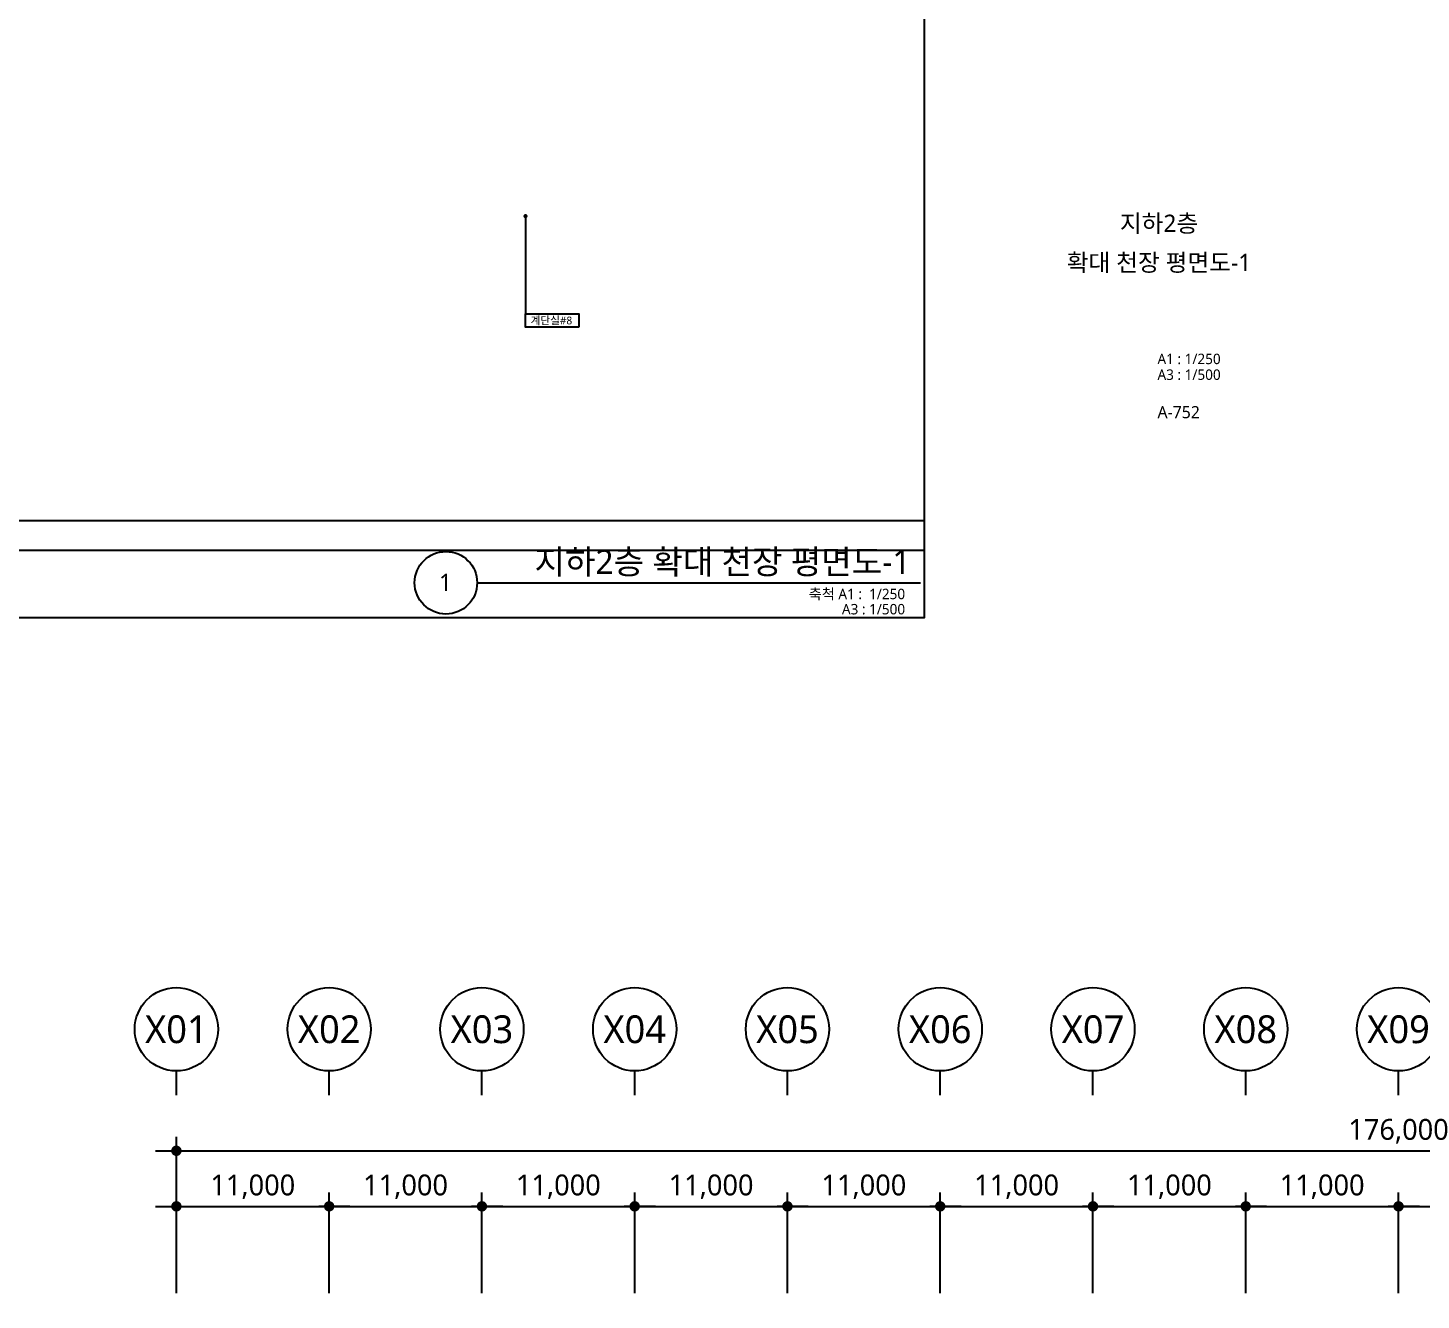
# Model space of a CAD drawing. Header units: millimetres. Extents: x 717452 to 1115512, y -611281 to 2012373.
# Drawn here: x 816149 to 916472, y -398281 to -306704 of the extents above; entities that cross this region are included whole.
import ezdxf
from ezdxf.enums import TextEntityAlignment as Align

# ---------------------------------------------------------------- set-up
doc = ezdxf.new("R2010")
doc.units = ezdxf.units.MM
doc.header["$PDSIZE"] = -10
doc.layers.get('0').update_dxf_attribs({"linetype": 'CONTINUOUS'})
doc.layers.get('DEFPOINTS').update_dxf_attribs({"color": 146, "linetype": 'CONTINUOUS'})
for name, color, linetype, lineweight in [('A-AXIS-BUBL', 7, 'CONTINUOUS', 25), ('A-BORD-TEXT', 3, 'CONTINUOUS', 25), ('A-DIMS', 7, 'CONTINUOUS', 25), ('A-MKXS-LEAD', 7, 'CONTINUOUS', 25), ('A-MKXX-NAME', 3, 'CONTINUOUS', 25), ('A-MKXX-SYMB', 7, 'CONTINUOUS', 25), ('A-XXXX-SYMB', 7, 'CONTINUOUS', 25), ('A-XXXX-TXT1', 3, 'CONTINUOUS', 25), ('A-XXXX-TXT2', 3, 'CONTINUOUS', 25)]:
    doc.layers.add(name, color=color, linetype=linetype, lineweight=lineweight)
doc.styles.add('HY울릉도L', font='H2GTRE.TTF')
doc.styles.add('맑은 고딕', font='malgun.ttf')
doc.styles.add('맑은고딕', font='malgun.ttf')
doc.dimstyles.new('CDIM', dxfattribs={"dimtxt": 3, "dimasz": 1.5, "dimexe": 2, "dimexo": 1, "dimgap": 1, "dimtad": 1, "dimdec": 0, "dimrnd": 0.5, "dimzin": 0, "dimdsep": 32, "dimlunit": 6, "dimtxsty": 'HY울릉도L', "dimblk1": '_CIDOT', "dimblk2": '_CIDOT', "dimsah": 1, "dimcen": 5.5, "dimclrd": 2, "dimclre": 2, "dimclrt": 7, "dimadec": 0, "dimazin": 0, "dimtfac": 1, "dimtdec": 0, "dimtix": 1, "dimtmove": 2, "dimatfit": 1, "dimldrblk": '_CIDOT', "dimfxl": 1, "dimtolj": 1, "dimtzin": 0, "dimlwd": -1, "dimarcsym": 0})

# ---------------------------------------------------------------- blocks, each defined once
blk = doc.blocks.new('_CIDOT')
at = {"color": 0, "linetype": 'ByBlock'}
blk.add_line((2, 0), (-1, 0), dxfattribs=at)
at = {"color": 0, "linetype": 'ByBlock', "const_width": 0.5}
blk.add_lwpolyline([(-0.25, 0, 1), (0.25, 0, 1)], format="xyb", close=True, dxfattribs=at)
blk = doc.blocks.new('*D331')
at = {"layer": 'A-DIMS', "lineweight": -2, "transparency": 16777216}
for p, q in [((148693, 255621), (148693, 262871)), ((159693, 255621), (159693, 262871))]:
    blk.add_line(p, q, dxfattribs=at)
at = {"layer": 'A-DIMS', "transparency": 16777216}
blk.add_line((149443, 261871), (158943, 261871), dxfattribs=at)
at = {"layer": 'DEFPOINTS', "color": 0, "transparency": 16777216}
for p in [(159693, 261871), (148693, 255121), (159693, 255121)]:
    blk.add_point(p, dxfattribs=at)
at = {"layer": 'A-DIMS', "transparency": 16777216, "xscale": 750, "yscale": 750, "zscale": 750, "rotation": 180}
blk.add_blockref('_CIDOT', (148693, 261871), dxfattribs=at)
at = {"layer": 'A-DIMS', "transparency": 16777216, "xscale": 750, "yscale": 750, "zscale": 750}
blk.add_blockref('_CIDOT', (159693, 261871), dxfattribs=at)
at = {"layer": 'A-DIMS', "color": 3, "transparency": 16777216, "insert": (154193, 263275), "char_height": 1500, "attachment_point": 5, "style": '맑은고딕'}
blk.add_mtext('\\A1;11,000', dxfattribs=at)
blk = doc.blocks.new('*D332')
at = {"layer": 'A-DIMS', "lineweight": -2, "transparency": 16777216}
for p, q in [((159693, 255621), (159693, 262871)), ((170693, 255621), (170693, 262871))]:
    blk.add_line(p, q, dxfattribs=at)
at = {"layer": 'A-DIMS', "transparency": 16777216}
blk.add_line((160443, 261871), (169943, 261871), dxfattribs=at)
at = {"layer": 'DEFPOINTS', "color": 0, "transparency": 16777216}
for p in [(170693, 261871), (159693, 255121), (170693, 255121)]:
    blk.add_point(p, dxfattribs=at)
at = {"layer": 'A-DIMS', "transparency": 16777216, "xscale": 750, "yscale": 750, "zscale": 750, "rotation": 180}
blk.add_blockref('_CIDOT', (159693, 261871), dxfattribs=at)
at = {"layer": 'A-DIMS', "transparency": 16777216, "xscale": 750, "yscale": 750, "zscale": 750}
blk.add_blockref('_CIDOT', (170693, 261871), dxfattribs=at)
at = {"layer": 'A-DIMS', "color": 3, "transparency": 16777216, "insert": (165193, 263275), "char_height": 1500, "attachment_point": 5, "style": '맑은고딕'}
blk.add_mtext('\\A1;11,000', dxfattribs=at)
blk = doc.blocks.new('*D333')
at = {"layer": 'A-DIMS', "lineweight": -2, "transparency": 16777216}
for p, q in [((170693, 255621), (170693, 262871)), ((181693, 255621), (181693, 262871))]:
    blk.add_line(p, q, dxfattribs=at)
at = {"layer": 'A-DIMS', "transparency": 16777216}
blk.add_line((171443, 261871), (180943, 261871), dxfattribs=at)
at = {"layer": 'DEFPOINTS', "color": 0, "transparency": 16777216}
for p in [(181693, 261871), (170693, 255121), (181693, 255121)]:
    blk.add_point(p, dxfattribs=at)
at = {"layer": 'A-DIMS', "transparency": 16777216, "xscale": 750, "yscale": 750, "zscale": 750, "rotation": 180}
blk.add_blockref('_CIDOT', (170693, 261871), dxfattribs=at)
at = {"layer": 'A-DIMS', "transparency": 16777216, "xscale": 750, "yscale": 750, "zscale": 750}
blk.add_blockref('_CIDOT', (181693, 261871), dxfattribs=at)
at = {"layer": 'A-DIMS', "color": 3, "transparency": 16777216, "insert": (176193, 263275), "char_height": 1500, "attachment_point": 5, "style": '맑은고딕'}
blk.add_mtext('\\A1;11,000', dxfattribs=at)
blk = doc.blocks.new('*D334')
at = {"layer": 'A-DIMS', "lineweight": -2, "transparency": 16777216}
for p, q in [((181693, 255621), (181693, 262871)), ((192693, 255621), (192693, 262871))]:
    blk.add_line(p, q, dxfattribs=at)
at = {"layer": 'A-DIMS', "transparency": 16777216}
blk.add_line((182443, 261871), (191943, 261871), dxfattribs=at)
at = {"layer": 'DEFPOINTS', "color": 0, "transparency": 16777216}
for p in [(192693, 261871), (181693, 255121), (192693, 255121)]:
    blk.add_point(p, dxfattribs=at)
at = {"layer": 'A-DIMS', "transparency": 16777216, "xscale": 750, "yscale": 750, "zscale": 750, "rotation": 180}
blk.add_blockref('_CIDOT', (181693, 261871), dxfattribs=at)
at = {"layer": 'A-DIMS', "transparency": 16777216, "xscale": 750, "yscale": 750, "zscale": 750}
blk.add_blockref('_CIDOT', (192693, 261871), dxfattribs=at)
at = {"layer": 'A-DIMS', "color": 3, "transparency": 16777216, "insert": (187193, 263275), "char_height": 1500, "attachment_point": 5, "style": '맑은고딕'}
blk.add_mtext('\\A1;11,000', dxfattribs=at)
blk = doc.blocks.new('*D335')
at = {"layer": 'A-DIMS', "lineweight": -2, "transparency": 16777216}
for p, q in [((192693, 255621), (192693, 262871)), ((203693, 255621), (203693, 262871))]:
    blk.add_line(p, q, dxfattribs=at)
at = {"layer": 'A-DIMS', "transparency": 16777216}
blk.add_line((193443, 261871), (202943, 261871), dxfattribs=at)
at = {"layer": 'DEFPOINTS', "color": 0, "transparency": 16777216}
for p in [(203693, 261871), (192693, 255121), (203693, 255121)]:
    blk.add_point(p, dxfattribs=at)
at = {"layer": 'A-DIMS', "transparency": 16777216, "xscale": 750, "yscale": 750, "zscale": 750, "rotation": 180}
blk.add_blockref('_CIDOT', (192693, 261871), dxfattribs=at)
at = {"layer": 'A-DIMS', "transparency": 16777216, "xscale": 750, "yscale": 750, "zscale": 750}
blk.add_blockref('_CIDOT', (203693, 261871), dxfattribs=at)
at = {"layer": 'A-DIMS', "color": 3, "transparency": 16777216, "insert": (198193, 263275), "char_height": 1500, "attachment_point": 5, "style": '맑은고딕'}
blk.add_mtext('\\A1;11,000', dxfattribs=at)
blk = doc.blocks.new('*D336')
at = {"layer": 'A-DIMS', "lineweight": -2, "transparency": 16777216}
for p, q in [((203693, 255621), (203693, 262871)), ((214693, 255621), (214693, 262871))]:
    blk.add_line(p, q, dxfattribs=at)
at = {"layer": 'A-DIMS', "transparency": 16777216}
blk.add_line((204443, 261871), (213943, 261871), dxfattribs=at)
at = {"layer": 'DEFPOINTS', "color": 0, "transparency": 16777216}
for p in [(214693, 261871), (203693, 255121), (214693, 255121)]:
    blk.add_point(p, dxfattribs=at)
at = {"layer": 'A-DIMS', "transparency": 16777216, "xscale": 750, "yscale": 750, "zscale": 750, "rotation": 180}
blk.add_blockref('_CIDOT', (203693, 261871), dxfattribs=at)
at = {"layer": 'A-DIMS', "transparency": 16777216, "xscale": 750, "yscale": 750, "zscale": 750}
blk.add_blockref('_CIDOT', (214693, 261871), dxfattribs=at)
at = {"layer": 'A-DIMS', "color": 3, "transparency": 16777216, "insert": (209193, 263275), "char_height": 1500, "attachment_point": 5, "style": '맑은고딕'}
blk.add_mtext('\\A1;11,000', dxfattribs=at)
blk = doc.blocks.new('*D337')
at = {"layer": 'A-DIMS', "lineweight": -2, "transparency": 16777216}
for p, q in [((214693, 255621), (214693, 262871)), ((225693, 255621), (225693, 262871))]:
    blk.add_line(p, q, dxfattribs=at)
at = {"layer": 'A-DIMS', "transparency": 16777216}
blk.add_line((215443, 261871), (224943, 261871), dxfattribs=at)
at = {"layer": 'DEFPOINTS', "color": 0, "transparency": 16777216}
for p in [(225693, 261871), (214693, 255121), (225693, 255121)]:
    blk.add_point(p, dxfattribs=at)
at = {"layer": 'A-DIMS', "transparency": 16777216, "xscale": 750, "yscale": 750, "zscale": 750, "rotation": 180}
blk.add_blockref('_CIDOT', (214693, 261871), dxfattribs=at)
at = {"layer": 'A-DIMS', "transparency": 16777216, "xscale": 750, "yscale": 750, "zscale": 750}
blk.add_blockref('_CIDOT', (225693, 261871), dxfattribs=at)
at = {"layer": 'A-DIMS', "color": 3, "transparency": 16777216, "insert": (220193, 263275), "char_height": 1500, "attachment_point": 5, "style": '맑은고딕'}
blk.add_mtext('\\A1;11,000', dxfattribs=at)
blk = doc.blocks.new('*D344')
at = {"layer": 'A-DIMS', "lineweight": -2, "transparency": 16777216}
for p, q in [((126693, 255621), (126693, 266871)), ((302693, 255621), (302693, 266871))]:
    blk.add_line(p, q, dxfattribs=at)
at = {"layer": 'A-DIMS', "transparency": 16777216}
blk.add_line((127443, 265871), (301943, 265871), dxfattribs=at)
at = {"layer": 'DEFPOINTS', "color": 0, "transparency": 16777216}
for p in [(302693, 265871), (126693, 255121), (302693, 255121)]:
    blk.add_point(p, dxfattribs=at)
at = {"layer": 'A-DIMS', "transparency": 16777216, "xscale": 750, "yscale": 750, "zscale": 750, "rotation": 180}
blk.add_blockref('_CIDOT', (126693, 265871), dxfattribs=at)
at = {"layer": 'A-DIMS', "transparency": 16777216, "xscale": 750, "yscale": 750, "zscale": 750}
blk.add_blockref('_CIDOT', (302693, 265871), dxfattribs=at)
at = {"layer": 'A-DIMS', "color": 3, "transparency": 16777216, "insert": (214693, 267275), "char_height": 1500, "attachment_point": 5, "style": '맑은고딕'}
blk.add_mtext('\\A1;176,000', dxfattribs=at)
blk = doc.blocks.new('*D346')
at = {"layer": 'A-DIMS', "lineweight": -2, "transparency": 16777216}
for p, q in [((126693, 255621), (126693, 262871)), ((137693, 255621), (137693, 262871))]:
    blk.add_line(p, q, dxfattribs=at)
at = {"layer": 'A-DIMS', "transparency": 16777216}
blk.add_line((127443, 261871), (136943, 261871), dxfattribs=at)
at = {"layer": 'DEFPOINTS', "color": 0, "transparency": 16777216}
for p in [(137693, 261871), (126693, 255121), (137693, 255121)]:
    blk.add_point(p, dxfattribs=at)
at = {"layer": 'A-DIMS', "transparency": 16777216, "xscale": 750, "yscale": 750, "zscale": 750, "rotation": 180}
blk.add_blockref('_CIDOT', (126693, 261871), dxfattribs=at)
at = {"layer": 'A-DIMS', "transparency": 16777216, "xscale": 750, "yscale": 750, "zscale": 750}
blk.add_blockref('_CIDOT', (137693, 261871), dxfattribs=at)
at = {"layer": 'A-DIMS', "color": 3, "transparency": 16777216, "insert": (132193, 263275), "char_height": 1500, "attachment_point": 5, "style": '맑은고딕'}
blk.add_mtext('\\A1;11,000', dxfattribs=at)
blk = doc.blocks.new('*D347')
at = {"layer": 'A-DIMS', "lineweight": -2, "transparency": 16777216}
for p, q in [((137693, 255621), (137693, 262871)), ((148693, 255621), (148693, 262871))]:
    blk.add_line(p, q, dxfattribs=at)
at = {"layer": 'A-DIMS', "transparency": 16777216}
blk.add_line((138443, 261871), (147943, 261871), dxfattribs=at)
at = {"layer": 'DEFPOINTS', "color": 0, "transparency": 16777216}
for p in [(148693, 261871), (137693, 255121), (148693, 255121)]:
    blk.add_point(p, dxfattribs=at)
at = {"layer": 'A-DIMS', "transparency": 16777216, "xscale": 750, "yscale": 750, "zscale": 750, "rotation": 180}
blk.add_blockref('_CIDOT', (137693, 261871), dxfattribs=at)
at = {"layer": 'A-DIMS', "transparency": 16777216, "xscale": 750, "yscale": 750, "zscale": 750}
blk.add_blockref('_CIDOT', (148693, 261871), dxfattribs=at)
at = {"layer": 'A-DIMS', "color": 3, "transparency": 16777216, "insert": (143193, 263275), "char_height": 1500, "attachment_point": 5, "style": '맑은고딕'}
blk.add_mtext('\\A1;11,000', dxfattribs=at)
blk = doc.blocks.new('DIM(210222)')
for p, q in [((126693, 269870.6), (126693, 271620.6)), ((137693, 269870.6), (137693, 271620.6)), ((148693, 269870.6), (148693, 271620.6)), ((159693, 269870.6), (159693, 271620.6)), ((170693, 269870.6), (170693, 271620.6)), ((181693, 269870.6), (181693, 271620.6)), ((192693, 269870.6), (192693, 271620.6)), ((203693, 269870.6), (203693, 271620.6)), ((214693, 269870.6), (214693, 271620.6))]:
    blk.add_line(p, q)
at = {"layer": 'A-AXIS-BUBL', "ltscale": 0.2}
for centre in [(126693, 274620.6), (137693, 274620.6), (148693, 274620.6), (159693, 274620.6), (170693, 274620.6), (181693, 274620.6), (192693, 274620.6), (203693, 274620.6), (214693, 274620.6)]:
    blk.add_circle(centre, 3000, dxfattribs=at)
at = {"layer": 'A-XXXX-TXT2', "ltscale": 0.2, "style": '맑은고딕'}
for s, p in [('X01', (126693, 274620.6)), ('X02', (137693, 274620.6)), ('X03', (148693, 274620.6)), ('X04', (159693, 274620.6)), ('X05', (170693, 274620.6)), ('X06', (181693, 274620.6)), ('X07', (192693, 274620.6)), ('X08', (203693, 274620.6)), ('X09', (214693, 274620.6))]:
    blk.add_text(s, height=2000, dxfattribs=at).set_placement(p, align=Align.MIDDLE)
at = {"layer": 'A-DIMS'}
for p1, p2, distance, picture, middle in [((126693, 255120.6), (302693, 255120.6), 10750, '*D344', (214693, 267275.5)), ((126693, 255120.6), (137693, 255120.6), 6750, '*D346', (132193, 263275.5)), ((137693, 255120.6), (148693, 255120.6), 6750, '*D347', (143193, 263275.5)), ((148693, 255120.6), (159693, 255120.6), 6750, '*D331', (154193, 263275.5)), ((159693, 255120.6), (170693, 255120.6), 6750, '*D332', (165193, 263275.5)), ((170693, 255120.6), (181693, 255120.6), 6750, '*D333', (176193, 263275.5)), ((181693, 255120.6), (192693, 255120.6), 6750, '*D334', (187193, 263275.5)), ((192693, 255120.6), (203693, 255120.6), 6750, '*D335', (198193, 263275.5)), ((203693, 255120.6), (214693, 255120.6), 6750, '*D336', (209193, 263275.5)), ((214693, 255120.6), (225693, 255120.6), 6750, '*D337', (220193, 263275.5))]:
    dim = blk.add_aligned_dim(p1=p1, p2=p2, distance=distance, dimstyle='CDIM', override={"dimscale": 500, "dimtxsty": '맑은고딕', "dimclrd": 256, "dimclre": 256, "dimclrt": 3}, dxfattribs=at)
    dim.commit()
    dim.dimension.update_dxf_attribs({"geometry": picture, "text_midpoint": middle})

msp = doc.modelspace()

# ---------------------------------------------------------------- linework, layer by layer
at = {"layer": 'A-MKXS-LEAD'}
msp.add_line((851982, -320253), (851982, -327288), dxfattribs=at)
at = {"layer": 'A-MKXS-LEAD', "const_width": 150}
msp.add_lwpolyline([(852057, -320253, 1), (851907, -320253, 1)], format="xyb", close=True, dxfattribs=at)
at = {"layer": 'A-MKXX-SYMB'}
msp.add_lwpolyline([(855822, -328248), (851982, -328248), (851982, -327288), (855822, -327288)], close=True, dxfattribs=at)
at = {"layer": 'A-XXXX-SYMB'}
msp.add_line((848500, -346646), (880421, -346646), dxfattribs=at)
msp.add_circle((846250, -346646), 2250, dxfattribs=at)
at = {"layer": 'DEFPOINTS'}
for points in [[(717452, -215127), (880690, -215127), (880690, -349175), (717452, -349175)], [(721827, -221263), (880690, -221263), (880690, -344313), (721827, -344313)], [(723952, -223388), (880690, -223388), (880690, -344313), (723952, -344313)], [(727077, -226513), (880690, -226513), (880690, -342188), (727077, -342188)]]:
    msp.add_lwpolyline(points, close=True, dxfattribs=at)

# ---------------------------------------------------------------- block references
msp.add_blockref('DIM(210222)', (700151, -653402))

# ---------------------------------------------------------------- texts
at = {"layer": 'A-BORD-TEXT', "style": '맑은고딕'}
for s, p in [('지하2층', (897596, -320773)), ('확대 천장 평면도-1', (897596, -323591))]:
    msp.add_text(s, height=1250, dxfattribs=at).set_placement(p, align=Align.MIDDLE_CENTER)
for s, height, p in [('A1 : 1/250', 750, (897488, -330907)), ('A3 : 1/500', 750, (897488, -332041)), ('A-752', 875, (897488, -334800))]:
    msp.add_text(s, height=height, dxfattribs=at).set_placement(p)
at = {"layer": 'A-MKXX-NAME', "style": '맑은고딕'}
msp.add_text('계단실#8', height=560, dxfattribs=at).set_placement((853848, -327768), align=Align.MIDDLE_CENTER)
at = {"layer": 'A-XXXX-TXT1', "style": '맑은 고딕'}
msp.add_text('지하2층 확대 천장 평면도-1', height=1750, dxfattribs=at).set_placement((879706, -346533), align=Align.BOTTOM_RIGHT)
msp.add_text('1', height=1250, dxfattribs=at).set_placement((846221, -346619), align=Align.MIDDLE)
for s, p in [('축척 A1 :  1/250', (879317, -347077)), ('A3 : 1/500', (879317, -348171))]:
    msp.add_text(s, height=750, dxfattribs=at).set_placement(p, align=Align.TOP_RIGHT)

doc.saveas('drawing.dxf')
